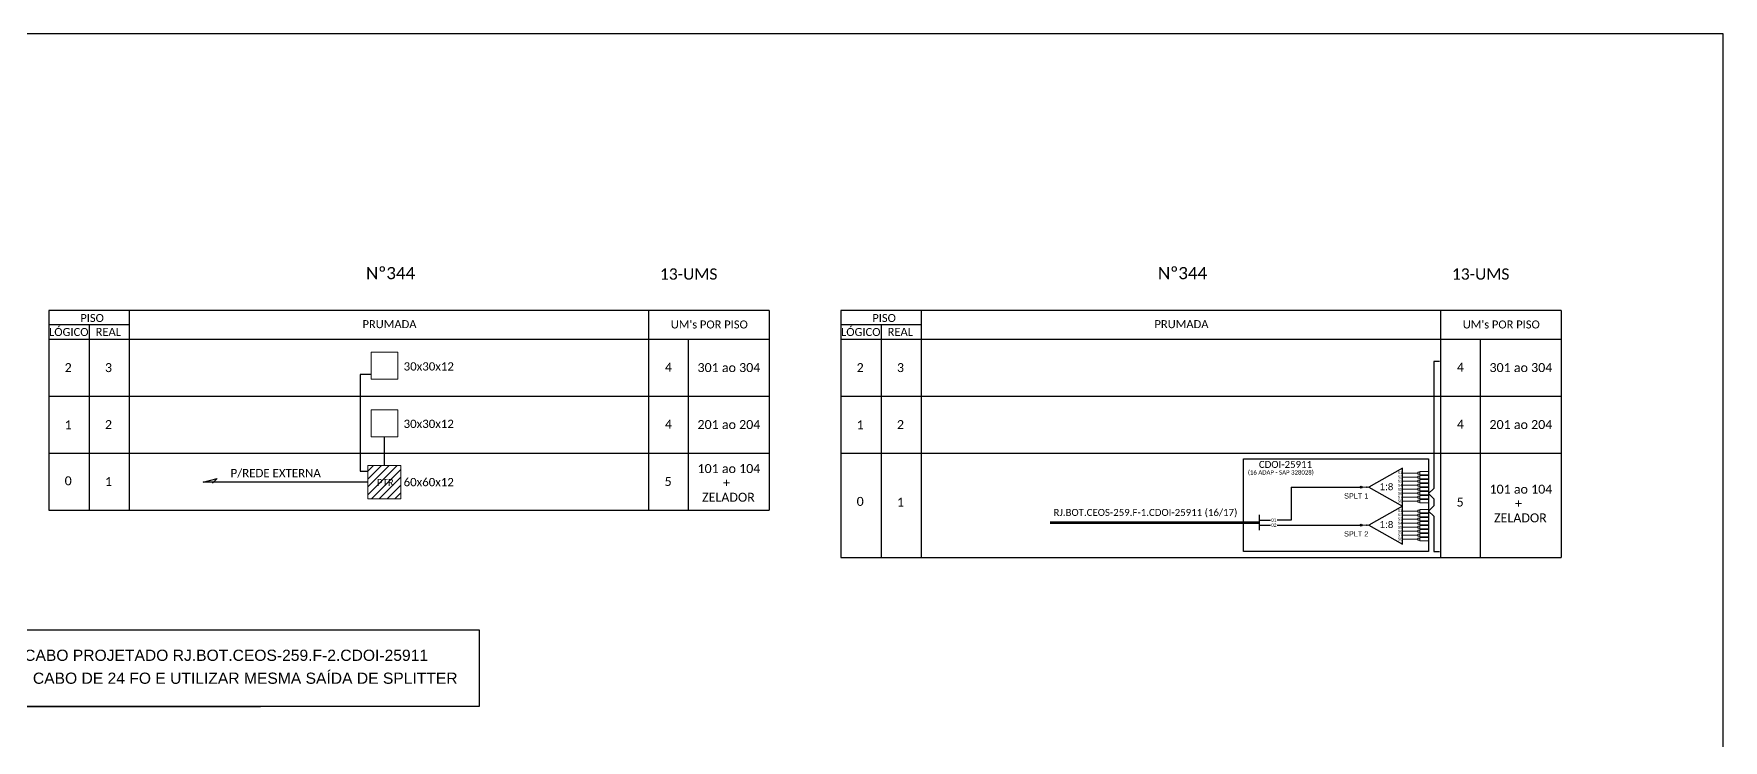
# Model space of a CAD drawing. Header units: metres. Extents: x -1286 to -445, y -500 to 94.
# Drawn here: x -930.6 to -445.1, y -108.8 to 94.2 of the extents above; entities that cross this region are included whole.
import ezdxf
from ezdxf.enums import TextEntityAlignment as Align

# ---------------------------------------------------------------- set-up
doc = ezdxf.new("R2010")
doc.units = ezdxf.units.M
doc.styles.add('ARIAL', font='arial.ttf')
doc.styles.add('WMF-Calibri0', font='calibri.ttf')
doc.dimstyles.new('ISO-25', dxfattribs={"dimtxt": 2.5, "dimasz": 2.5, "dimexe": 1.25, "dimexo": 0.625, "dimtad": 1, "dimtxsty": 'Standard', "dimcen": 2.5, "dimadec": 0, "dimazin": 0, "dimtfac": 1, "dimtmove": 0, "dimatfit": 3, "dimfxl": 0, "dimarcsym": 0})

# ---------------------------------------------------------------- blocks, each defined once
blk = doc.blocks.new('SPLT_1-8_SC-APC')
at = {"color": 1}
blk.add_lwpolyline([(-7.37, -2.1), (-17.04, -7.55), (-7.37, -13), (-7.37, -2.1)], dxfattribs=at)
at = {"color": 3, "lineweight": 0}
for points in [[(-2.99, -3.51), (-7.37, -3.51)], [(-7.37, -4.66), (-2.99, -4.66)], [(-2.41, -3.02), (-2.41, -4)], [(-2.41, -3.02), (0, -3.02)], [(-2.41, -4), (0, -4)], [(-2.41, -4.17), (-2.41, -5.16)], [(-2.41, -4.17), (0, -4.17)], [(-7.37, -5.82), (-2.99, -5.82)], [(-7.37, -6.97), (-2.99, -6.97)], [(-7.37, -8.12), (-2.99, -8.12)], [(-7.37, -9.28), (-2.99, -9.28)], [(-2.41, -5.16), (0, -5.16)], [(-2.41, -5.32), (-2.41, -6.31)], [(-2.41, -5.32), (0, -5.32)], [(-2.41, -6.31), (0, -6.31)], [(-2.41, -6.48), (-2.41, -7.46)], [(-2.41, -6.48), (0, -6.48)], [(-2.41, -7.46), (0, -7.46)], [(-2.41, -7.63), (-2.41, -8.62)], [(-2.41, -7.63), (0, -7.63)], [(-2.41, -8.62), (0, -8.62)], [(-2.41, -8.78), (-2.41, -9.77)], [(-2.41, -8.78), (0, -8.78)], [(-7.37, -10.43), (-2.99, -10.43)], [(-7.37, -11.58), (-2.99, -11.58)], [(-2.41, -9.77), (0, -9.77)], [(-2.41, -9.94), (-2.41, -10.92)], [(-2.41, -9.94), (0, -9.94)], [(-2.41, -10.92), (0, -10.92)], [(-2.41, -11.09), (-2.41, -12.08)], [(-2.41, -11.09), (0, -11.09)], [(-2.41, -12.08), (0, -12.08)]]:
    blk.add_lwpolyline(points, dxfattribs=at)
for points in [[(-2.99, -3.22), (-2.41, -3.22), (-2.41, -3.8), (-2.99, -3.8)], [(-2.99, -4.38), (-2.41, -4.38), (-2.41, -4.95), (-2.99, -4.95)], [(-2.99, -5.53), (-2.41, -5.53), (-2.41, -6.1), (-2.99, -6.1)], [(-2.99, -6.68), (-2.41, -6.68), (-2.41, -7.26), (-2.99, -7.26)], [(-2.99, -7.84), (-2.41, -7.84), (-2.41, -8.41), (-2.99, -8.41)], [(-2.99, -8.99), (-2.41, -8.99), (-2.41, -9.56), (-2.99, -9.56)], [(-2.99, -10.14), (-2.41, -10.14), (-2.41, -10.72), (-2.99, -10.72)], [(-2.99, -11.3), (-2.41, -11.3), (-2.41, -11.87), (-2.99, -11.87)]]:
    blk.add_lwpolyline(points, close=True, dxfattribs=at)
at = {"color": 1, "lineweight": 0}
blk.add_lwpolyline([(-17.04, -7.55), (-19.26, -7.55)], dxfattribs=at)
at = {"color": 1, "style": 'ARIAL'}
for s, height, p in [('S1', 0.75, (-8.74, -3.78)), ('S2', 0.75, (-8.74, -4.97)), ('1:8', 2, (-13.91, -8.4)), ('S3', 0.75, (-8.74, -6.18)), ('S4', 0.75, (-8.74, -7.36)), ('S5', 0.75, (-8.74, -8.57)), ('S6', 0.75, (-8.74, -9.69)), ('S7', 0.75, (-8.74, -10.78)), ('S8', 0.75, (-8.74, -11.9))]:
    blk.add_text(s, height=height, dxfattribs=at).set_placement(p)
blk = doc.blocks.new('SPLITTER_')
blk.add_point((0, 0))
at = {"style": 'ARIAL', "flags": 4}
blk.add_attdef('SPLT', (0, -3.26), '', height=1.5, dxfattribs=at)

msp = doc.modelspace()

# ---------------------------------------------------------------- hatches: boundary and pattern name
h = msp.add_hatch()
h.set_pattern_fill('LINE', color=1, scale=0.5, angle=45)
h.set_pattern_definition([(45, (60.3196, -27.9697), (-1.122532, 1.122532), [])])
h.paths.add_polyline_path([(-825.03, -39.48), (-825.03, -29.88), (-834.51, -29.88), (-834.51, -39.48)])
h.paths.add_polyline_path([(-832.46, -36.23), (-826.59, -36.23), (-826.59, -33.23), (-832.46, -33.23)], flags=24)
h = msp.add_hatch(color=3)
h.dxf.hatch_style = 1
edge = h.paths.add_edge_path()
edge.add_arc((-549.14, -36.09), 0.256, 0, 360)
h = msp.add_hatch(color=3)
h.dxf.hatch_style = 1
edge = h.paths.add_edge_path()
edge.add_arc((-549.14, -46.99), 0.256, 0, 360)

# ---------------------------------------------------------------- linework, layer by layer
msp.add_lwpolyline([(-1286.07, -499.81), (-445.07, -499.81), (-445.07, 94.19), (-1286.07, 94.19)], close=True)
for points in [[(-926.2, 14.68), (-926.2, -42.66)], [(-903.05, -42.66), (-903.05, 14.68)], [(-753.94, 14.68), (-753.94, -42.66)], [(-719.22, 14.68), (-719.22, -42.66)], [(-698.61, 14.68), (-698.61, -56.29)], [(-675.46, -56.29), (-675.46, 14.68)], [(-526.35, 14.68), (-526.35, -56.29)], [(-491.63, 14.68), (-491.63, -56.29)], [(-914.63, 10.57), (-914.63, -42.66)], [(-687.03, 10.57), (-687.03, -56.29)], [(-742.37, -42.66), (-742.37, 6.46)], [(-514.78, -56.29), (-514.78, 6.46)], [(-926.2, -9.91), (-719.22, -9.91)], [(-698.61, -9.91), (-491.63, -9.91)], [(-926.2, -26.29), (-719.22, -26.29)], [(-698.61, -26.29), (-491.63, -26.29)], [(-926.2, -42.66), (-719.22, -42.66)], [(-698.61, -56.29), (-491.63, -56.29)]]:
    msp.add_lwpolyline(points)
at = {"color": 0}
for points in [[(-719.22, 14.68), (-926.2, 14.68)], [(-491.63, 14.68), (-698.61, 14.68)], [(-903.05, 10.57), (-926.2, 10.57)], [(-675.46, 10.57), (-698.61, 10.57)], [(-926.2, 6.46), (-719.22, 6.46)], [(-698.61, 6.46), (-491.63, 6.46)]]:
    msp.add_lwpolyline(points, dxfattribs=at)
at = {"lineweight": 0}
for points in [[(-825.92, 2.68), (-833.58, 2.68), (-833.58, -5.09), (-825.92, -5.09)], [(-825.93, -13.82), (-833.59, -13.82), (-833.59, -21.59), (-825.93, -21.59)]]:
    msp.add_lwpolyline(points, close=True, dxfattribs=at)
at = {"color": 3}
for points in [[(-526.56, 0.05), (-528.21, 0.05), (-528.21, -36.44), (-529.77, -37.94), (-528.21, -39.45), (-528.21, -41.45), (-529.77, -42.96), (-528.21, -44.46), (-528.21, -54.59), (-526.55, -54.59)], [(-833.58, -3.69), (-836.78, -3.69), (-836.78, -31.45), (-834.51, -31.45)], [(-829.77, -29.88), (-829.76, -21.59)], [(-569.23, -36.09), (-569.23, -45.54), (-573.21, -45.54)], [(-569.23, -36.09), (-549.11, -36.09)], [(-578.36, -45.56), (-575.2, -45.56)]]:
    msp.add_lwpolyline(points, dxfattribs=at)
at = {"color": 1}
for points in [[(-582.9, -27.96), (-529.77, -27.96), (-529.77, -54.57), (-582.9, -54.57)], [(-1101.63, -77.06), (-802.61, -77.06), (-802.61, -99.09), (-1101.63, -99.09)]]:
    msp.add_lwpolyline(points, close=True, dxfattribs=at)
for points in [[(-881.86, -34.68), (-877.83, -33.63)], [(-877.83, -33.63), (-879.23, -34.98)], [(-834.51, -34.68), (-834.51, -34.68), (-881.86, -34.68)], [(-578.36, -48.46), (-578.36, -44.08)]]:
    msp.add_lwpolyline(points, dxfattribs=at)
at = {"color": 1, "lineweight": 0}
msp.add_lwpolyline([(-825.03, -29.88), (-834.51, -29.88), (-834.51, -39.48), (-825.03, -39.48)], close=True, dxfattribs=at)
at = {"color": 4}
msp.add_lwpolyline([(-528.21, -36.44), (-529.77, -37.94), (-528.21, -39.45)], dxfattribs=at)
at = {"color": 1}
msp.add_lwpolyline([(-638.49, -46.3, 0.8, 0.8, 0), (-578.36, -46.27, 0.8, 0.8, 0)], format="xyseb", dxfattribs=at)
at = {"color": 2}
for points in [[(-578.36, -46.99), (-575.2, -46.99)], [(-573.2, -46.99), (-549.11, -46.99)]]:
    msp.add_lwpolyline(points, dxfattribs=at)
at = {"color": 3}
for centre in [(-549.14, -36.09), (-549.14, -46.99)]:
    msp.add_circle(centre, 0.256, dxfattribs=at)

# ---------------------------------------------------------------- block references
for p in [(-529.85, -28.55), (-529.85, -39.44)]:
    msp.add_blockref('SPLT_1-8_SC-APC', p, dxfattribs=at)
ref = msp.add_blockref('SPLITTER_', (-547.49, -36.09), dxfattribs=dict(xscale=-1))
ref.add_attrib('SPLT', 'SPLT 1', (-554.02, -39.35), dxfattribs={"height": 1.5, "style": 'ARIAL'})
ref = msp.add_blockref('SPLITTER_', (-547.49, -46.99), dxfattribs=dict(xscale=-1))
ref.add_attrib('SPLT', 'SPLT 2', (-554.02, -50.25), dxfattribs={"height": 1.5, "style": 'ARIAL'})

# ---------------------------------------------------------------- texts
at = {"color": 0, "style": 'WMF-Calibri0'}
for s, height, p in [('Nº344', 3.506, (-835.09, 23.67)), ('Nº344', 3.506, (-607.5, 23.67)), ('  LÓGICO', 2.3, (-927.78, 7.35)), ('     PISO', 2.3, (-921.24, 11.38)), ('PRUMADA', 2.3, (-836.09, 9.61)), ("UM's POR PISO", 2.3, (-747.49, 9.52)), ('  LÓGICO', 2.3, (-700.19, 7.35)), ('     PISO', 2.3, (-693.65, 11.38)), ('PRUMADA', 2.3, (-608.5, 9.61)), ("UM's POR PISO", 2.3, (-519.9, 9.52)), ('    REAL', 2.3, (-916.02, 7.4)), ('    REAL', 2.3, (-688.43, 7.4))]:
    msp.add_text(s, height=height, dxfattribs=at).set_placement(p)
at = {"color": 7, "style": 'WMF-Calibri0'}
for s, height, p in [('30x30x12', 2.373, (-824.27, -2.57)), ('30x30x12', 2.373, (-824.28, -19.07)), ('P/REDE EXTERNA', 2.3729, (-874, -33.22)), ('PTR', 2, (-831.96, -35.72)), ('60x60x12', 2.373, (-824.28, -35.82))]:
    msp.add_text(s, height=height, dxfattribs=at).set_placement(p)
at = {"color": 7, "linetype": 'Continuous', "style": 'WMF-Calibri0'}
for s, height, p in [('301 ao 304', 2.575, (-739.82, -3.01)), ('301 ao 304', 2.575, (-512.23, -3.01)), ('201 ao 204', 2.575, (-739.82, -19.38)), ('201 ao 204', 2.575, (-512.23, -19.38)), ('101 ao 104', 2.575, (-739.82, -32.03)), ('+', 2.57, (-732.5, -36.12)), ('ZELADOR', 2.575, (-738.51, -40.27)), ('101 ao 104', 2.575, (-512.23, -37.95)), ('ZELADOR', 2.575, (-510.92, -46.19)), ('+', 2.57, (-504.91, -42.05))]:
    msp.add_text(s, height=height, dxfattribs=at).set_placement(p)
at = {"color": 1, "style": 'WMF-Calibri0'}
for s, p in [('CDOI-25911', (-578.5, -30.55)), ('RJ.BOT.CEOS-259.F-1.CDOI-25911 (16/17)', (-637.53, -44.35))]:
    msp.add_text(s, height=2, dxfattribs=at).set_placement(p)
msp.add_text('(16 ADAP - SAP 328028)', height=1.25, dxfattribs=at).set_placement((-572.19, -32.47), align=Align.CENTER)
at = {"style": 'ARIAL'}
for s, p in [('01', (-574.2, -45.56)), ('02', (-574.2, -46.99))]:
    msp.add_text(s, height=1, dxfattribs=at).set_placement(p, align=Align.MIDDLE_CENTER)
at = {"color": 1, "lineweight": 0, "style": 'ARIAL'}
for s, p in [('PARA EFEITO DE CADASTRO, FAVOR REMOVER AS FIBRAS  1 E 2 DO CABO PROJETADO RJ.BOT.CEOS-259.F-2.CDOI-25911', (-1085.55, -86)), (' DAS SAIDAS  5 E 6 DO SPLITER 2 E ATIVAR AS FIBRAS 16 E 17 DA CEOS-259  CABO DE 24 FO E UTILIZAR MESMA SAÍDA DE SPLITTER', (-1099.8, -92.59))]:
    msp.add_text(s, height=3.21546, dxfattribs=at).set_placement(p)
at = {"color": 7, "style": 'WMF-Calibri0', "flags": 4}
for p in [(-742.36, 25.16), (-514.77, 25.16)]:
    msp.add_attdef('13-UMS', text='XX', height=3.24, dxfattribs=at).set_placement(p, align=Align.MIDDLE_CENTER)
at = {"color": 7, "linetype": 'Continuous', "style": 'WMF-Calibri0', "flags": 4}
for tag, p in [('2', (-920.66, -1.73)), ('3', (-909.08, -1.73)), ('4', (-748.16, -1.61)), ('2', (-693.07, -1.73)), ('3', (-681.49, -1.73)), ('4', (-520.57, -1.61)), ('1', (-920.66, -18.17)), ('2', (-909.08, -18.1)), ('4', (-748.16, -17.99)), ('1', (-693.07, -18.17)), ('2', (-681.49, -18.1)), ('4', (-520.57, -17.99)), ('0', (-920.66, -34.25)), ('1', (-909.08, -34.47)), ('5', (-748.26, -34.44)), ('0', (-693.07, -40.17)), ('1', (-681.49, -40.39)), ('5', (-520.67, -40.36))]:
    msp.add_attdef(tag, text='XX', height=2.575, dxfattribs=at).set_placement(p, align=Align.MIDDLE_CENTER)

# ---------------------------------------------------------------- leaders
at = {"color": 1}
msp.add_leader([(-1242.18, -132.7), (-1101.21, -99.09), (-865.43, -99.09)], dimstyle='ISO-25', override={"dimasz": 5, "dimgap": 0.625, "dimtad": 0}, dxfattribs=at)

doc.saveas('drawing.dxf')
